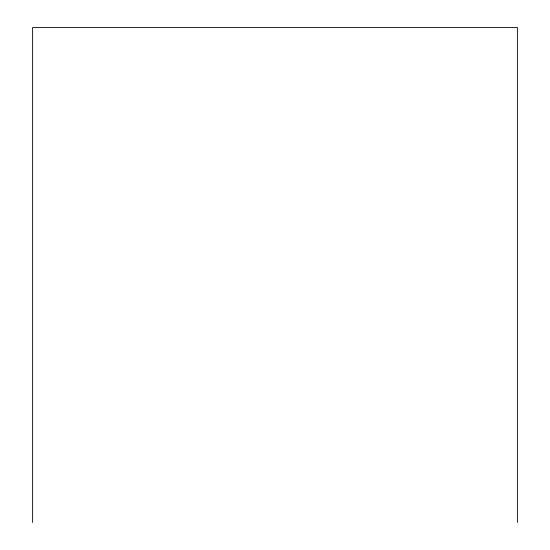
<?xml version="1.0" encoding="UTF-8"?>
<svg xmlns="http://www.w3.org/2000/svg" width="550" height="550" viewBox="0 0 550 550"><rect width="100%" height="100%" fill="white"/><g stroke="black" fill="none" stroke-linecap="round" stroke-linejoin="round"><path stroke-width="0.82" d="M517.385 522.5L517.385 27.5L32.615 27.5L32.615 522.5"/></g></svg>
